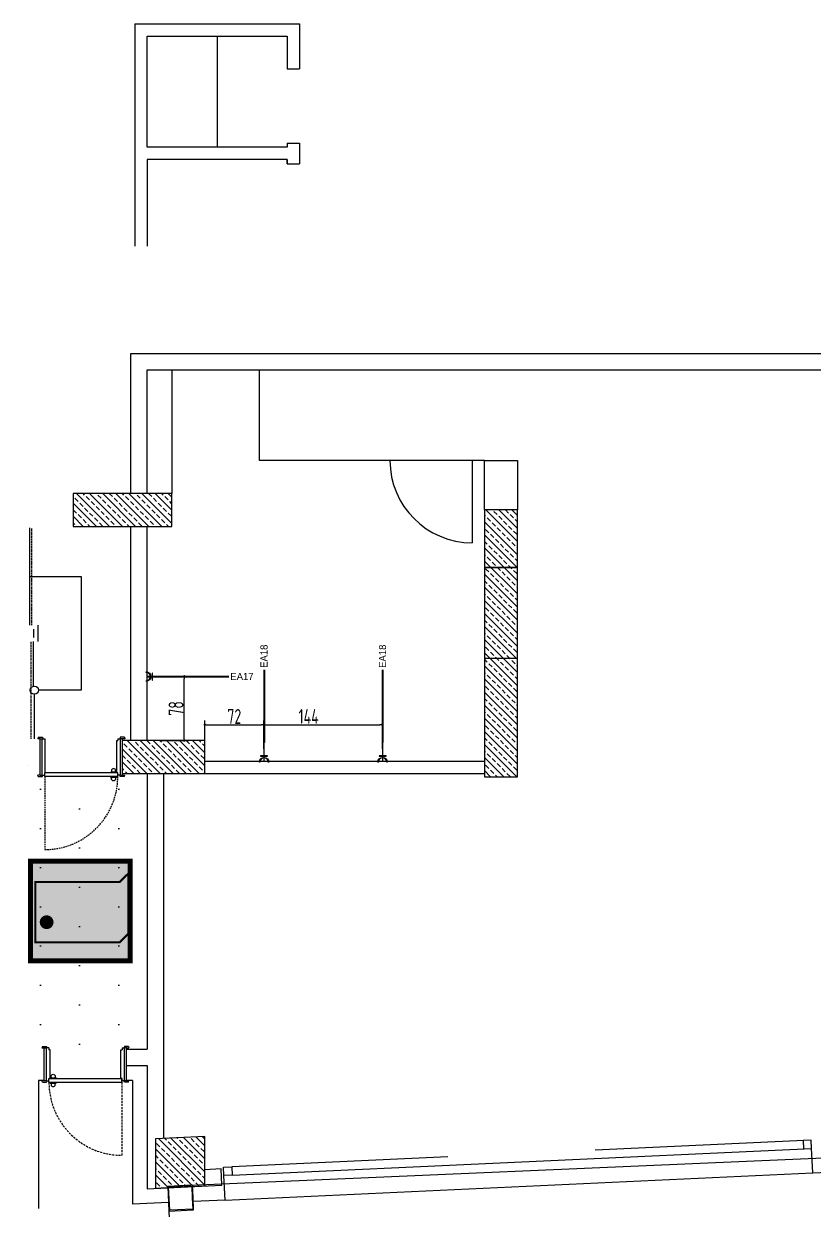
# Model space of a CAD drawing. Extents: x 309271 to 319232, y 6123 to 12941.
# Drawn here: x 314555 to 315514, y 8638 to 10078 of the extents above; entities that cross this region are included whole.
import ezdxf
from ezdxf.enums import TextEntityAlignment as Align

# ---------------------------------------------------------------- set-up
doc = ezdxf.new("R2010")
doc.units = 0
doc.header["$LTSCALE"] = 25
doc.header["$MEASUREMENT"] = 0
doc.header["$PDSIZE"] = -500
doc.linetypes.add('DASHED', pattern=[0.75, 0.5, -0.25])
doc.linetypes.add('DUZ', pattern=[0])
doc.layers.get('0').update_dxf_attribs({"linetype": 'CONTINUOUS', "lineweight": 0})
doc.layers.get('DEFPOINTS').update_dxf_attribs({"linetype": 'CONTINUOUS', "lineweight": 0})
for name, color, linetype, lineweight in [('Ar-DIM-INT', 2, 'CONTINUOUS', 0), ('DUVAR', 11, 'CONTINUOUS', 0), ('ELK', 1, 'CONTINUOUS', 35), ('MERD_IZDUSUM', 8, 'DASHED', 0), ('PLAN_KESIT_TAS', 222, 'CONTINUOUS', 18), ('t_dograma', 4, 'CONTINUOUS', 0), ('t_dograma_gorunus', 5, 'CONTINUOUS', 0), ('t_dograma_kst', 5, 'CONTINUOUS', 0), ('t_kolon_rev', 1, 'CONTINUOUS', 0), ('t_kolon_tarama_rev', 9, 'CONTINUOUS', 0), ('t_merdiven', 3, 'CONTINUOUS', 0), ('t_sıva', 7, 'CONTINUOUS', 0), ('TERAS', 2, 'CONTINUOUS', 0)]:
    doc.layers.add(name, color=color, linetype=linetype, lineweight=lineweight)
doc.layers.add('ELEKTRİK', color=10, linetype='CONTINUOUS')
doc.layers.add('H Fire-Exit', color=7, linetype='CONTINUOUS', lineweight=0, true_color=0x008a00)
doc.layers.add('H MALL HATCH', color=7, linetype='CONTINUOUS', lineweight=0, true_color=0xfff4d1)
doc.styles.add('DIM', font='dim', dxfattribs={"width": 0.8})
doc.styles.add('TAKSİM', font='GOTHIC.TTF', dxfattribs={"height": 7})
doc.dimstyles.new('mcv100 OLCU', dxfattribs={"dimtxt": 18, "dimasz": 3, "dimexe": 5, "dimexo": 15, "dimgap": 1, "dimtad": 1, "dimdec": 0, "dimzin": 9, "dimtxsty": 'DIM', "dimblk": 'DOT', "dimcen": 2.5, "dimclrd": 256, "dimclre": 256, "dimclrt": 256, "dimadec": 1, "dimazin": 1, "dimtfac": 1, "dimtdec": 0, "dimtmove": 0, "dimatfit": 3, "dimldrblk": 'DOT', "dimfxl": 1, "dimlwd": -1, "dimlwe": -1, "dimarcsym": 0})
pattern_1 = [(135, (99499.04047736054, -586205.286666289), (-7.954951288348662, -7.95495128834866), []), (135, (99499.04047736054, -586197.3317150141), (-7.954951288348662, -7.95495128834866), [5.625, -2.8125])]

# ---------------------------------------------------------------- blocks, each defined once
blk = doc.blocks.new('A$C50025146')
at = {"layer": 'ELEKTRİK'}
for points in [[(6.940050297998823e-05, 5.345355450490388), (6.940050297998823e-05, 5.908019846885509), (22.50664525620232, 5.908019846885509), (22.50664525620232, 5.345355450490388)], [(16.0258407970905, 9.846670621633166), (16.5885051934838, 9.846670621633166), (16.5885051934838, 1.406704675742731), (16.0258407970905, 1.406704675742731)]]:
    blk.add_hatch(color=256, dxfattribs=at).paths.add_polyline_path(points)
h = blk.add_hatch(color=256, dxfattribs=at)
edge = h.paths.add_edge_path()
edge.add_line((23.70435837441619, 11.25333161261187), (23.70435837441619, 10.69066721622039))
edge.add_ellipse((23.70435837441619, 5.626687648689767), major_axis=(3.580774291992597, -3.580774291992606), ratio=0.9999999999999413, start_angle=134.9999999999983, end_angle=314.9999999999983)
edge.add_line((23.70435837441619, 0.5627080811555061), (23.70435837441619, 4.368476402305532e-05))
edge.add_ellipse((23.70435837441619, 5.626687648689767), major_axis=(3.978638102213783, 3.978638102213774), ratio=0.9999999999999128, start_angle=45.0000000000025, end_angle=225.0000000000025, ccw=False)
for points, elevation in [([(6.940050297998823e-05, 5.908019846885509), (22.50664525620232, 5.908019846885509), (22.50664525620232, 5.345355450490388), (6.940050297998823e-05, 5.345355450490388)], 4.794507297291503e-08), ([(16.0258407970905, 1.406704675742731), (16.0258407970905, 9.846670621633166), (16.5885051934838, 9.846670621633166), (16.5885051934838, 1.406704675742731)], 4.791194770819646e-08)]:
    blk.add_lwpolyline(points, close=True, dxfattribs=dict(at, elevation=elevation))
at = {"layer": 'ELEKTRİK', "elevation": 4.798666618537076e-08}
blk.add_lwpolyline([(23.70435837441437, 4.368476402305532e-05), (23.70435837441619, 0.5627080811555061, -0.9999999999999944), (23.70435837441619, 10.69066721622039), (23.70435837441619, 11.25333161261187, 0.9999999999999944)], format="xyb", close=True, dxfattribs=at)
blk = doc.blocks.new('_Dot')
at = {"color": 0, "linetype": 'ByBlock', "lineweight": -2}
blk.add_line((-0.5, 0), (-1, 0), dxfattribs=at)
at = {"color": 0, "linetype": 'ByBlock', "const_width": 0.5}
blk.add_lwpolyline([(-0.25, 0, 1), (0.25, 0, 1)], format="xyb", close=True, dxfattribs=at)
blk = doc.blocks.new('*D25')
at = {"ltscale": 0.1, "transparency": 16777216}
for p, q in [((314719.7460643786, 9285.002813800967), (314754.80483817, 9285.002813800967)), ((314749.80483817, 9210.032394654761), (314749.80483817, 9282.002813800967)), ((314719.7460643786, 9207.032394654761), (314754.80483817, 9207.032394654761))]:
    blk.add_line(p, q, dxfattribs=at)
at = {"layer": 'DEFPOINTS', "color": 0, "ltscale": 0.1, "transparency": 16777216}
for p in [(314704.7460643786, 9285.002813800967), (314749.80483817, 9285.002813800967), (314704.7460643786, 9207.032394654761)]:
    blk.add_point(p, dxfattribs=at)
at = {"ltscale": 0.1, "transparency": 16777216, "xscale": 3, "yscale": 3, "zscale": 3}
for p, rotation in [((314749.80483817, 9285.002813800967), 90), ((314749.80483817, 9207.032394654761), 270)]:
    blk.add_blockref('_Dot', p, dxfattribs=dict(at, rotation=rotation))
at = {"ltscale": 0.1, "transparency": 16777216, "insert": (314739.8048381699, 9246.017604227773), "char_height": 18, "attachment_point": 5, "rotation": 90, "style": 'DIM'}
blk.add_mtext('78', dxfattribs=at)
blk = doc.blocks.new('*D26')
at = {"ltscale": 0.1, "transparency": 16777216}
for p, q in [((314774.7876742508, 9197.032394654816), (314774.7876742508, 9231.27218760147)), ((314846.5063420526, 9197.032394654816), (314846.5063420526, 9231.27218760147)), ((314777.7876742508, 9226.27218760147), (314843.5063420526, 9226.27218760147))]:
    blk.add_line(p, q, dxfattribs=at)
at = {"layer": 'DEFPOINTS', "color": 0, "ltscale": 0.1, "transparency": 16777216}
for p in [(314846.5063420526, 9226.27218760147), (314774.7876742508, 9182.032394654816), (314846.5063420526, 9182.032394654816)]:
    blk.add_point(p, dxfattribs=at)
at = {"ltscale": 0.1, "transparency": 16777216, "xscale": 3, "yscale": 3, "zscale": 3, "rotation": 180}
blk.add_blockref('_Dot', (314774.7876742508, 9226.27218760147), dxfattribs=at)
at = {"ltscale": 0.1, "transparency": 16777216, "xscale": 3, "yscale": 3, "zscale": 3}
blk.add_blockref('_Dot', (314846.5063420526, 9226.27218760147), dxfattribs=at)
at = {"ltscale": 0.1, "transparency": 16777216, "insert": (314810.6470081517, 9236.27218760147), "char_height": 18, "attachment_point": 5, "style": 'DIM'}
blk.add_mtext('72', dxfattribs=at)
blk = doc.blocks.new('*D27')
at = {"ltscale": 0.1, "transparency": 16777216}
for p, q in [((314846.5063420526, 9197.032394654816), (314846.5063420526, 9231.27218760147)), ((314990.5063420526, 9197.032394654814), (314990.5063420526, 9231.27218760147)), ((314849.5063420526, 9226.27218760147), (314987.5063420526, 9226.27218760147))]:
    blk.add_line(p, q, dxfattribs=at)
at = {"layer": 'DEFPOINTS', "color": 0, "ltscale": 0.1, "transparency": 16777216}
for p in [(314990.5063420526, 9226.27218760147), (314846.5063420526, 9182.032394654816), (314990.5063420526, 9182.032394654814)]:
    blk.add_point(p, dxfattribs=at)
at = {"ltscale": 0.1, "transparency": 16777216, "xscale": 3, "yscale": 3, "zscale": 3, "rotation": 180}
blk.add_blockref('_Dot', (314846.5063420526, 9226.27218760147), dxfattribs=at)
at = {"ltscale": 0.1, "transparency": 16777216, "xscale": 3, "yscale": 3, "zscale": 3}
blk.add_blockref('_Dot', (314990.5063420526, 9226.27218760147), dxfattribs=at)
at = {"ltscale": 0.1, "transparency": 16777216, "insert": (314901.0206277669, 9236.27218760147), "char_height": 18, "attachment_point": 5, "style": 'DIM'}
blk.add_mtext('144', dxfattribs=at)
blk = doc.blocks.new('aa')
at = {"layer": 't_dograma_gorunus'}
for p, q in [((595367.519038826, -215161.3564894272), (595368.5190617149, -215161.3564894272)), ((595367.519038826, -215168.3564589097), (595367.519038826, -215161.3564894272)), ((595374.0190843213, -215161.3564894272), (595373.0190614325, -215161.3564894272)), ((595374.0190843213, -215168.3564589097), (595374.0190843213, -215161.3564894272)), ((595367.519038826, -215168.3564589097), (595368.5190617151, -215168.3564589097)), ((595374.0190843213, -215168.3564589097), (595373.0190614322, -215168.3564589097))]:
    blk.add_line(p, q, dxfattribs=at)
at = {"layer": 't_dograma_gorunus', "extrusion": (0, 0, -1)}
blk.add_ellipse((595365.7512655322, -215164.8564741917, -8664268082641.676), major_axis=(1.767773549538124, 1.767773549538124), ratio=0.9999999999670623, start_param=1.57079634823044, end_param=6.283185162596678, dxfattribs=at)
at = {"layer": 't_dograma_gorunus'}
blk.add_ellipse((595375.78685783, -215164.8564741917, -8664268082641.676), major_axis=(-1.767773549538124, 1.767773549538124), ratio=0.9999999999670623, start_param=1.57079634823044, end_param=6.283185162596678, dxfattribs=at)
at = {"layer": 't_dograma_kst'}
for p, q in [((595368.5190609233, -215073.4055867495), (595370.3190609404, -215072.9055868538)), ((595368.5190609233, -215073.4055867495), (595368.5190611561, -215078.4055866844)), ((595368.5190611561, -215078.4055866844), (595370.3190611732, -215078.90558658)), ((595370.3190610801, -215075.7055868421), (595370.3190609404, -215072.9055868538)), ((595370.3190610801, -215075.7055868421), (595370.3190611731, -215078.2055868795)), ((595370.3190610803, -215075.7055862367), (595414.5098321518, -215075.7055854269)), ((595370.3190611731, -215078.2055868795), (595370.3190613595, -215081.205586859)), ((595370.3190610337, -215078.2055862275), (595414.5098321504, -215078.2055854176)), ((595414.5098322436, -215075.7055871499), (595414.5115216494, -215072.9055869652)), ((595414.5098322436, -215075.7055871499), (595414.50983229, -215081.2055859094)), ((595416.3115216665, -215073.4055868609), (595414.5115216494, -215072.9055869652)), ((595416.3115213872, -215078.4055867958), (595414.51152137, -215078.9055866915)), ((595416.3115216665, -215073.4055868609), (595416.3115213872, -215078.4055867958)), ((595368.5190612032, -215081.4055869383), (595373.0190612001, -215081.4055867055)), ((595368.5190658588, -215170.0055855065), (595368.5190612032, -215081.4055869383)), ((595370.3190613595, -215081.205586859), (595373.0190613393, -215081.2055867193)), ((595414.50983229, -215081.2055859094), (595373.0190613393, -215081.2055867193)), ((595373.0190658558, -215170.0055857393), (595373.0190612001, -215081.4055867055)), ((595368.5190611562, -215173.0055855327), (595370.3190611731, -215172.505585637)), ((595368.5190609233, -215178.0055854676), (595368.5190611562, -215173.0055855327)), ((595368.5190609233, -215178.0055854676), (595370.3190609406, -215178.5055853633)), ((595368.5190658588, -215170.0055855065), (595373.0190658558, -215170.0055857393)), ((595370.3190611732, -215173.2055856121), (595370.3190613128, -215170.2055856324)), ((595370.3190613128, -215170.2055856324), (595373.0190613393, -215170.2055857721)), ((595370.3190610334, -215173.2055861243), (595414.5115215564, -215173.2055866649)), ((595370.3190611731, -215173.2055861243), (595370.3190608937, -215178.5055852701)), ((595370.3190610823, -215175.705586115), (595414.5115215104, -215175.7055867021)), ((595373.0190613393, -215170.2055857721), (595373.019061386, -215168.7055857591)), ((595373.019061386, -215168.7055862248), (595412.3115213797, -215168.7055865324)), ((595412.3115213797, -215168.7055864859), (595412.3115213334, -215170.2055864989)), ((595414.5115216961, -215170.2055866386), (595412.3115213334, -215170.2055864989)), ((595414.5115216961, -215170.2055866386), (595414.5115215564, -215173.2055866182)), ((595416.3115213872, -215173.0055854213), (595414.51152137, -215172.5055855256)), ((595414.5115216494, -215178.5055851587), (595414.5115215564, -215173.2055866182)), ((595416.3115216665, -215178.0055853562), (595414.5115216494, -215178.5055852518)), ((595416.3115216665, -215178.0055853562), (595416.3115213872, -215173.0055854213))]:
    blk.add_line(p, q, dxfattribs=at)
at = {"layer": 't_dograma_kst', "linetype": 'DASHED', "ltscale": 0.15}
blk.add_line((595368.5190612032, -215081.4055869383), (595279.9190626349, -215081.4055869383), dxfattribs=at)
blk.add_arc((595368.4430158854, -215081.48163226, -8664268082641.676), 88.523985913341, 179.9507808370369, 270.0492221711844, dxfattribs=at)
blk = doc.blocks.new('zz')
at = {"layer": 't_dograma_gorunus'}
for p, q in [((594996.7106471113, -215088.0361892207), (594997.7106700004, -215088.0361892207)), ((594996.7106471113, -215088.0361892207), (594996.7106471113, -215095.0361587033)), ((595003.2106926065, -215088.0361892207), (595002.2106697178, -215088.0361892207)), ((595003.2106926065, -215088.0361892207), (595003.2106926065, -215095.0361587033)), ((594996.7106471113, -215095.0361587033), (594997.7106700004, -215095.0361587033)), ((595003.2106926065, -215095.0361587033), (595002.2106697178, -215095.0361587033))]:
    blk.add_line(p, q, dxfattribs=at)
blk.add_ellipse((594994.9428738172, -215091.5361739388, -1143.85791015625), major_axis=(-1.767773549509018, 1.76777354950902), ratio=0.9999999999835256, start_param=-1.57079630535935, end_param=3.141592508990421, dxfattribs=at)
at = {"layer": 't_dograma_gorunus', "extrusion": (0, 0, -1)}
blk.add_ellipse((595004.9784661152, -215091.5361739388, -1143.85791015625), major_axis=(1.76777354950902, 1.76777354950902), ratio=0.9999999999505989, start_param=-1.570796305326425, end_param=3.141592508990421, dxfattribs=at)
at = {"layer": 't_dograma_kst'}
for p, q in [((594997.7106692086, -215078.3870626629), (594999.5106692258, -215077.8870627672)), ((594997.7106692086, -215078.3870626629), (594997.7106694414, -215083.3870625977)), ((594999.5106694585, -215083.1870620061), (594999.5106691793, -215077.8870628603)), ((595039.5132110545, -215077.8870629717), (595039.5132109611, -215083.1870615122)), ((595041.3132110715, -215078.3870627743), (595039.5132110545, -215077.8870628786)), ((595041.3132110715, -215078.3870627743), (595041.3132107921, -215083.3870627092)), ((594997.7106694414, -215083.3870625977), (594999.5106694585, -215083.8870624934)), ((594997.7106741441, -215086.3870626239), (595002.2106741411, -215086.3870623911)), ((594997.7106741441, -215086.3870626239), (594997.7106694883, -215174.9870611921)), ((594999.5106693675, -215080.6870620154), (595039.5132109154, -215080.6870614283)), ((594999.5106694585, -215083.1870625184), (594999.5106695982, -215086.187062498)), ((594999.5106693188, -215083.1870620061), (595039.5132109611, -215083.1870614656)), ((594999.5106695982, -215086.187062498), (595002.2106696247, -215086.1870623583)), ((595002.2106696247, -215086.1870623583), (595002.2106696712, -215087.6870623713)), ((595002.2106741411, -215086.3870623911), (595002.2106694854, -215174.9870614249)), ((595002.2106696712, -215087.6870619057), (595037.3132107849, -215087.687061598)), ((595017.5115216495, -215080.6870627036), (595037.5115216497, -215080.6870627035)), ((595039.513211101, -215086.1870614918), (595037.3132107382, -215086.1870616315)), ((595037.3132107849, -215087.6870616446), (595037.3132107382, -215086.1870616315)), ((595039.513211101, -215086.1870614918), (595039.5132109611, -215083.1870615122)), ((595041.3132107921, -215083.3870627092), (595039.5132107749, -215083.8870626048)), ((594997.7106694883, -215174.9870611921), (595002.2106694854, -215174.9870614249)), ((594997.7106694414, -215177.9870614461), (594999.5106694585, -215177.4870615504)), ((594997.7106692086, -215182.9870613809), (594997.7106694414, -215177.9870614461)), ((594999.5106694585, -215178.1870612511), (594999.5106696447, -215175.1870612715)), ((594999.5106696447, -215175.1870612715), (595002.2106696247, -215175.1870614112)), ((594999.5106693656, -215180.6870612883), (594999.5106694585, -215178.1870612511)), ((594999.5106693188, -215178.1870619029), (595039.5115215555, -215178.1870627128)), ((594999.5106693656, -215180.6870612883), (594999.5106692256, -215183.4870612766)), ((594999.5106693656, -215180.6870618937), (595039.5115215568, -215180.6870627035)), ((595002.2106696247, -215175.1870614112), (595002.2106697178, -215173.6870613981)), ((595002.2106705094, -215173.6870620034), (595037.3115213788, -215173.6870620682)), ((595017.5115216495, -215180.6870627035), (595037.5115216497, -215180.6870627035)), ((595037.3115213788, -215173.6870620682), (595037.3115213322, -215175.1870620814)), ((595039.511521695, -215175.1870622211), (595037.3115213322, -215175.1870620814)), ((595039.511521695, -215175.1870622211), (595039.5115215555, -215178.1870622006)), ((595039.5115216483, -215180.6870609806), (595039.5115215555, -215178.1870609899)), ((595039.5115216483, -215180.6870609806), (595039.5132110545, -215183.4870611653)), ((595041.3132107921, -215177.9870613347), (595039.5132107749, -215177.487061439)), ((595041.3132110715, -215182.9870612695), (595041.3132107921, -215177.9870613347)), ((594997.7106692086, -215182.9870613809), (594999.5106692256, -215183.4870612766)), ((595041.3132110715, -215182.9870612695), (595039.5132110545, -215183.4870611653))]:
    blk.add_line(p, q, dxfattribs=at)
at = {"layer": 't_dograma_kst', "linetype": 'DASHED', "ltscale": 0.2}
blk.add_line((594997.7106694883, -215174.9870611921), (594909.1106709203, -215174.9870611921), dxfattribs=at)
blk.add_arc((594997.6346241707, -215174.9110158704, -1143.85791015625), 88.52398591334101, 89.95077782881563, 180.049219162963, dxfattribs=at)
blk = doc.blocks.new('YANGIN KAÇIŞ')
at = {"layer": 'H Fire-Exit'}
h = blk.add_hatch(color=256, dxfattribs=at)
h.dxf.hatch_style = 1
h.paths.add_polyline_path([(51194.57032226972, 62025.13001243763), (51073.51760175059, 62025.13001243763), (51073.51760175059, 61904.07729191849), (51194.57032226972, 61904.07729191849)])
h.paths.add_polyline_path([(51169.27698244757, 61943.78800348353), (51171.45653353407, 61943.78800348353, -1), (51171.45653353407, 61934.90882373286), (51169.27698244757, 61934.90882373286), (51169.27698244757, 61916.66513522362), (51179.69114324103, 61906.11565765973), (51106.49788024231, 61906.11565765973), (51095.91456919271, 61916.66513522362), (51095.91456919271, 62019.32209215338), (51169.27698244757, 62019.32209215338)], flags=16)
h.paths.add_polyline_path([(51111.80009657695, 62005.57113346803, -1), (51128.72315960519, 62005.57113346803, -1)], flags=0)
h = blk.add_hatch(color=256, dxfattribs=at)
h.dxf.hatch_style = 1
h.paths.add_polyline_path([(51169.27698244757, 62019.32209215338), (51095.91456919271, 62019.32209215338), (51095.91456919271, 61977.34160863159), (51106.94315753953, 61977.34160863159), (51117.52859810356, 61991.90659398159, -0.2298223909080666), (51123.92481050722, 61995.32259270298), (51150.68469279457, 61995.32259270298, -0.2617337159385447), (51155.30952097609, 61992.72360319637), (51165.05203968528, 61976.57971199109, -0.3308975643126129), (51164.66143384416, 61972.52930838613, -0.2282917144577798), (51161.43025057626, 61971.21373877325, -0.1899099536977318), (51158.21366770488, 61972.71857442848), (51150.13796431522, 61986.43312068492), (51138.36659297513, 61986.43312068492), (51145.89055726316, 61971.47336862887, -0.0902873471095414), (51149.01092226896, 61960.85882159954, -0.0081392279920003), (51150.54374120703, 61943.78800348353), (51169.27698244757, 61943.78800348353)])
h.paths.add_polyline_path([(51111.80009657695, 62005.57113346803, -1), (51128.72315960519, 62005.57113346803, -1)], flags=16)
at = {"layer": 'H Fire-Exit', "true_color": 0xffffff}
h = blk.add_hatch(color=7, dxfattribs=at)
h.dxf.hatch_style = 1
h.paths.add_polyline_path([(51128.72315960519, 62005.57113346803, 1), (51111.80009657695, 62005.57113346803, 1)])
h = blk.add_hatch(color=7, dxfattribs=at)
h.dxf.hatch_style = 1
edge = h.paths.add_edge_path()
edge.add_line((51138.36659297513, 61986.43312068492), (51150.13796431522, 61986.43312068492))
edge.add_line((51150.13796431522, 61986.43312068492), (51158.21366770488, 61972.71857442848))
edge.add_arc((51161.73149908238, 61976.0477939861), 4.843432714853226, 223.4221047566165, 266.4340547306248)
edge.add_arc((51161.68025834122, 61975.22554734637), 4.019591012791861, 266.4340547306124, 317.8731344236804)
edge.add_arc((51162.13163967291, 61974.81730840468), 3.410982649278603, 317.8731344236988, 391.1101496994607)
edge.add_line((51165.05203968528, 61976.57971199109), (51155.30952097609, 61992.72360319637))
edge.add_arc((51150.68469279457, 61989.90822260022), 5.41437010274534, 31.33111349480951, 90)
edge.add_line((51150.68469279457, 61995.32259270298), (51123.92481050722, 61995.32259270298))
edge.add_arc((51124.24634762233, 61987.02431387307), 8.304505864608924, 92.21895510951524, 143.991351766466)
edge.add_line((51117.52859810356, 61991.90659398159), (51106.94315753953, 61977.3416086316))
edge.add_line((51106.94315753953, 61977.34160863159), (51095.91456919271, 61977.34160863159))
edge.add_line((51095.91456919271, 61977.34160863159), (51095.91456919271, 61969.46967166776))
edge.add_line((51095.91456919271, 61969.46967166776), (51109.24862834684, 61969.46967166776))
edge.add_arc((51106.85967095818, 61977.45867773678), 8.338545159435228, 286.6482749268361, 324.2626550038518)
edge.add_line((51113.62809313191, 61972.58838034813), (51119.37613979244, 61980.57664130389))
edge.add_line((51119.37613979244, 61980.57664130389), (51127.75774167044, 61964.28587778704))
edge.add_line((51127.75774167046, 61964.28587778704), (51110.45837349696, 61927.07065891768))
edge.add_arc((51115.40624770004, 61925.5835293655), 5.166528179965759, 163.2713613070231, 333.712278024298)
edge.add_line((51120.03846054343, 61923.29538216575), (51137.12689543866, 61957.88986437566))
edge.add_line((51137.12689543866, 61957.88986437565), (51140.36233773545, 61938.84824594952))
edge.add_arc((51144.46808336176, 61939.01808046755), 4.10925673469018, 182.3686944216295, 270)
edge.add_line((51144.46808336176, 61934.90882373286), (51171.53080209051, 61934.90882373286))
edge.add_arc((51171.40980572038, 61939.34841360818), 4.441238383908347, 271.5611499818146, 448.4388500181854)
edge.add_line((51171.53080209051, 61943.78800348353), (51150.54374120703, 61943.78800348353))
edge.add_arc((50625.47431301861, 61905.24531757778), 526.4821393503656, 4.198263150660776, 6.063595610220625)
edge.add_arc((51118.29931476491, 61957.59643253782), 30.88439764466214, 6.06359561022096, 26.69997813039719)
edge.add_line((51145.89055726316, 61971.47336862887), (51138.36659297509, 61986.43312068492))
at = {"layer": 'H Fire-Exit'}
h = blk.add_hatch(color=256, dxfattribs=at)
h.dxf.hatch_style = 1
h.paths.add_polyline_path([(51169.27698244757, 61934.90882373286), (51144.46808336176, 61934.90882373286, -0.4021561018095321), (51140.36233773545, 61938.84824594952), (51137.12689543866, 61957.88986437565), (51120.03846054343, 61923.29538216575, -0.9198766863540866), (51110.45837349696, 61927.07065891768), (51127.75774167046, 61964.28587778704), (51119.37613979244, 61980.57664130389), (51113.62809313191, 61972.58838034813, -0.1656133916802128), (51109.24862834684, 61969.46967166776), (51095.91456919271, 61969.46967166776), (51095.91456919271, 61916.66513522362), (51106.49788024231, 61906.11565765973), (51179.69114324103, 61906.11565765973), (51169.27698244757, 61916.66513522362)])
at = {"layer": 'H Fire-Exit', "color": 0, "const_width": 6.05263602595651}
blk.add_lwpolyline([(51073.51760175059, 62025.13001243763), (51194.57032226972, 62025.13001243763), (51194.57032226972, 61904.07729191849), (51073.51760175059, 61904.07729191849)], close=True, dxfattribs=at)
at = {"layer": 'H Fire-Exit', "color": 7, "true_color": 0xffffff, "const_width": 2.421054410382604}
blk.add_lwpolyline([(51095.91456919271, 61916.66513522362), (51095.91456919271, 62019.32209215338), (51169.27698244757, 62019.32209215338), (51169.27698244757, 61916.66513522362), (51179.69114324103, 61906.11565765973), (51106.49788024231, 61906.11565765973)], close=True, dxfattribs=at)

msp = doc.modelspace()

# ---------------------------------------------------------------- hatches: boundary and pattern name
at = {"layer": 'H MALL HATCH'}
h = msp.add_hatch(dxfattribs=at)
h.set_pattern_fill('DOTS', color=0, scale=30, angle=90)
h.set_pattern_definition([(90, (525744.1565441182, -406808.7903141889), (-47.62499999999999, 23.8125), [0, -47.62499999999999])])
h.paths.add_polyline_path([(314554.7275400642, 9167.032394791197), (314554.7275400642, 8832.22485536075), (314704.7275400641, 8832.22485536075), (314704.7275400641, 9167.224855360284), (314679.7275400641, 9167.224855360284)])
at = {"layer": 't_kolon_tarama_rev'}
h = msp.add_hatch(dxfattribs=at)
h.set_pattern_fill('ANSI33', color=256, scale=45, angle=90, style=0)
h.set_pattern_definition(pattern_1)
h.paths.add_polyline_path([(314614.7864821515, 9507.134170138102), (314614.7864821515, 9467.133872113365), (314734.7876742508, 9467.133872113365), (314734.7876742508, 9507.134170138102)])
h = msp.add_hatch(dxfattribs=at)
h.set_pattern_fill('ANSI33', color=256, scale=45, angle=90, style=0)
h.set_pattern_definition(pattern_1)
h.paths.add_polyline_path([(315114.6891770411, 9487.234157472034), (315114.6891770411, 9163.03239465499), (315154.689475066, 9163.03239465499), (315154.689475066, 9487.234157472034)])
h = msp.add_hatch(dxfattribs=at)
h.set_pattern_fill('ANSI33', color=256, scale=45, angle=90, style=0)
h.set_pattern_definition(pattern_1)
h.paths.add_polyline_path([(314674.7460635023, 9167.032394654816), (314674.7460635023, 9207.032394654758), (314774.7876742508, 9207.032394654758), (314774.7876742508, 9167.032394654816)])
h = msp.add_hatch(dxfattribs=at)
h.set_pattern_fill('ANSI33', color=256, scale=45, angle=90, style=0)
h.set_pattern_definition(pattern_1)
h.paths.add_polyline_path([(314714.8015610554, 8723.422016874247), (314714.8011414401, 8663.422271075717), (314774.7876742508, 8666.172327656124), (314774.7876742508, 8726.180437439063)])

# ---------------------------------------------------------------- linework, layer by layer
at = {"layer": 'Ar-DIM-INT', "ltscale": 0.3}
for p, q in [((315114.6891770411, 9547.224855360633), (314841.3937685994, 9547.224855360633)), ((314774.7876742508, 9182.032394654816), (315114.6891770411, 9182.032394654816)), ((314774.7876742508, 9167.032394654816), (315114.6891770411, 9167.032394654816))]:
    msp.add_line(p, q, dxfattribs=at)
for points in [[(314689.7460643786, 10077.63332667993), (314689.7460643786, 9807.633326679934)], [(314689.7460643786, 10077.63332667993), (314689.7460643786, 10077.63332667993), (314889.7460643786, 10077.63332667993)], [(314889.7460643786, 10077.63332667993), (314889.7460643786, 10022.63332667993)], [(314874.7460643786, 9932.542641457403), (314874.7460643786, 9927.542641457403), (314704.7460643786, 9927.542641457403), (314704.7460643786, 10062.63332667993), (314874.7460643786, 10062.63332667993)], [(314789.7460643786, 10062.63332667993), (314789.7460643786, 9927.542641457403)], [(314874.7460643786, 10062.63332667993), (314874.7460643786, 10022.63332667993)], [(314874.7460643786, 10062.63332667993), (314874.7460643786, 10022.63332667993)], [(314874.7460643786, 10022.63332667993), (314874.7460643786, 10022.63332667993), (314889.7460643786, 10022.63332667993)], [(314874.7460643786, 9927.542641457403), (314874.7460643786, 9927.542641457403), (314704.7460643786, 9927.542641457403)], [(314874.7460643786, 9932.542641457403), (314874.7460643786, 9927.542641457403)], [(314874.7460643786, 9932.542641457403), (314874.7460643786, 9932.542641457403), (314889.7460643786, 9932.542641457403)], [(314889.7460643786, 9932.542641457403), (314889.7460643786, 9907.542641457403)], [(314874.7460643786, 9907.542641457403), (314874.7460643786, 9912.542641457403), (314704.7460643786, 9912.542641457403), (314704.7460643786, 9807.633326679934)], [(314874.7460643786, 9912.542641457403), (314874.7460643786, 9907.542641457403)], [(314874.7460643786, 9907.542641457403), (314874.7460643786, 9907.542641457403), (314889.7460643786, 9907.542641457403)], [(314841.3937685994, 9547.224855360633), (314841.3937685994, 9657.224855360633)], [(315099.6891770411, 9547.224855360633), (314999.6891770411, 9547.224855360633)], [(315114.6891770411, 9547.224855360633), (315099.6891770411, 9547.224855360633), (315099.6891770411, 9447.224855360633)]]:
    msp.add_lwpolyline(points, dxfattribs=at)
for points in [[(314704.7460643786, 9657.224855360633), (314734.7876742508, 9657.224855360633), (314734.7876742508, 9507.134170138102), (314704.7460643786, 9507.134170138102)], [(315114.6891770411, 9547.224855360633), (315154.689475066, 9547.224855360633), (315154.689475066, 9487.234157472034), (315114.6891770411, 9487.234157472034)]]:
    msp.add_lwpolyline(points, close=True, dxfattribs=at)
msp.add_arc((315099.6891770411, 9547.224855360633), 100, 180, 270, dxfattribs=at)
at = {"layer": 'DUVAR'}
for p, q in [((315114.6894631438, 9657.224855360633), (315534.6920076238, 9657.224855360633)), ((314684.7460643785, 9207.224855360633), (314684.7460643785, 9467.2248553604)), ((314704.7460643785, 9207.032394654758), (314704.7460643786, 9467.133872113249)), ((314674.7460643786, 9177.032394917158), (314674.7460643786, 9207.224855221692)), ((314704.7275400641, 9167.224855360284), (314704.7275400641, 8832.22485536075)), ((314724.7275400642, 9167.224855360284), (314724.7275400642, 8723.863044735801)), ((314679.7275399966, 8832.22485536075), (314704.7275400641, 8832.22485536075)), ((314679.7275399966, 8832.22485536075), (314704.7275400641, 8832.22485536075)), ((314679.7275399966, 8812.224855360633), (314704.7275400641, 8812.224855360633)), ((314704.7275400641, 8812.224855360633), (314704.7275400641, 8662.690668786236)), ((314794.7063579684, 8686.696352225554), (314774.7275400641, 8685.776115764922)), ((314795.619240335, 8666.877195586392), (314794.7063579684, 8686.696352225554)), ((314704.7275400641, 8662.690668786236), (314795.619240335, 8666.877195587673))]:
    msp.add_line(p, q, dxfattribs=at)
for points in [[(314684.7460643786, 9507.134170138102), (314684.7460643786, 9677.224855360633), (315899.7460491846, 9677.224855360633)], [(314704.7460643786, 9507.134170138102), (314704.7460643786, 9657.224855360633), (315114.6894631438, 9657.224855360633)]]:
    msp.add_lwpolyline(points, dxfattribs=at)
at = {"layer": 'ELK', "color": 1}
for p, q in [((314846.7876742507, 9293.037390538797), (314846.7876742508, 9204.538970510548)), ((314990.7876742507, 9293.037390538795), (314990.7876742508, 9204.538970510546)), ((314727.2526402342, 9284.721481602766), (314803.8689228768, 9284.721481602766))]:
    msp.add_line(p, q, dxfattribs=at)
at = {"layer": 'MERD_IZDUSUM', "ltscale": 0.1}
for p, q in [((314564.7460643934, 9347.224002985575), (314564.7460643934, 9465.22485536075)), ((314563.7460643935, 9209.22485536075), (314563.7460643935, 9327.224002985458))]:
    msp.add_line(p, q, dxfattribs=at)
at = {"layer": 'PLAN_KESIT_TAS', "linetype": 'DUZ', "ltscale": 10}
for p, q in [((314694.7266876396, 8812.358189560066), (314694.7266876396, 8812.224855360633)), ((314572.7283924879, 8794.224002936913), (314572.7283924877, 8638.56833397824)), ((314579.7275393759, 8794.22400293703), (314572.7283924879, 8794.224002936913)), ((314686.7266876404, 8794.224002936739), (314679.7275392544, 8794.224002936739)), ((314686.7266876404, 8794.224002936273), (314686.7266876404, 8643.821805585525)), ((315513.5012978389, 8681.903545204492), (315512.1197069157, 8711.898611300334)), ((315513.5012978388, 8681.903545206354), (315540.7015835924, 8683.156406852475)), ((314799.4525790191, 8648.854028460511), (314798.0709880958, 8678.84909455583)), ((314730.7164373723, 8645.785562288656), (314686.7266876404, 8643.821805585525)), ((314799.4525790192, 8648.854028458882), (314760.6866194638, 8647.123468194273))]:
    msp.add_line(p, q, dxfattribs=at)
at = {"layer": 't_dograma', "ltscale": 0.1}
for p, q in [((314808.060397048, 8679.30921278667), (315512.1270610103, 8711.738950034603)), ((315511.6669427798, 8721.728358986846), (315249.0388209206, 8709.631548525824)), ((315070.2284006766, 8701.395432199759), (314807.6002788174, 8689.298621738853)), ((314799.4525790192, 8648.854028458882), (315513.5012978388, 8681.903545206354))]:
    msp.add_line(p, q, dxfattribs=at)
at = {"layer": 't_dograma'}
for points in [[(315512.1270610103, 8711.738950034603), (315511.6669427798, 8721.728358986846), (315501.6775338277, 8721.26824075618), (315502.1376520582, 8711.278831803997)], [(314798.0709880958, 8678.84909455583), (314797.6108698652, 8688.838503508188), (314807.6002788174, 8689.298621738853), (314808.060397048, 8679.30921278667)]]:
    msp.add_lwpolyline(points, close=True, dxfattribs=at)
at = {"layer": 't_kolon_rev'}
msp.add_line((314774.7876742508, 9207.032394654758), (314674.7460643786, 9207.032394654758), dxfattribs=at)
for points in [[(314614.7864821515, 9507.134170138102), (314614.7864821515, 9467.133872113365), (314734.7876742508, 9467.133872113365), (314734.7876742508, 9507.134170138102)], [(315114.6891770411, 9487.234157472034), (315114.6891770411, 9163.03239465499), (315154.689475066, 9163.03239465499), (315154.689475066, 9487.234157472034)], [(315114.6891770411, 9487.234157472034), (315114.6891770411, 9417.233784940734), (315154.689475066, 9417.233784940734), (315154.689475066, 9487.234157472034)], [(315114.6891770411, 9417.233784940734), (315114.6891770411, 9307.0331397173), (315154.689475066, 9307.0331397173), (315154.689475066, 9417.233784940734)], [(314714.8015610554, 8723.422016874247), (314714.8011414401, 8663.422271075717), (314774.7876742508, 8666.172327656124), (314774.7876742508, 8726.180437439063)]]:
    msp.add_lwpolyline(points, close=True, dxfattribs=at)
for points in [[(314674.7460635023, 9167.032394654816), (314774.7876742508, 9167.032394654816), (314774.7876742508, 9207.032394654758)], [(314731.4994240479, 8650.520010220178), (314730.8552525402, 8664.505182477471), (314758.8255970549, 8665.793525493296), (314759.469768563, 8651.808353236003), (314760.4687094385, 8651.854365486593), (314759.7785256799, 8666.83847861964), (314729.8102994141, 8665.458111102518), (314730.5004831726, 8650.47399796953), (314731.4994240479, 8650.520010220178)], [(314730.5004831726, 8650.47399796953), (314731.1906669311, 8635.489884836657), (314761.158893197, 8636.870252353605), (314760.4687094385, 8651.854365486593), (314759.469768563, 8651.808353236003), (314760.1139400708, 8637.823180978827), (314732.1435955561, 8636.534837962652), (314731.4994240479, 8650.520010220178), (314730.5004831726, 8650.47399796953)]]:
    msp.add_lwpolyline(points, dxfattribs=at)
at = {"layer": 't_kolon_tarama_rev'}
msp.add_line((314560.4415540124, 9177.032022123749), (314560.4382798665, 9177.035296269634), dxfattribs=at)
at = {"layer": 't_merdiven'}
for p, q in [((314561.7460643934, 9465.224002985691), (314561.7460643934, 9347.224002985575)), ((314571.7460643934, 9347.224002985575), (314571.7460643934, 9327.224002985458)), ((314566.7460643934, 9342.224002985575), (314566.7460643934, 9332.224002985458)), ((314566.7460643934, 9273.224002985458), (314566.7460643934, 9327.224002985458)), ((314567.7460643934, 9209.224002985633), (314567.7460643934, 9263.224002985517))]:
    msp.add_line(p, q, dxfattribs=at)
msp.add_lwpolyline([(314561.7460643934, 9406.224002985458), (314624.7460643935, 9406.224002985458), (314624.7460643935, 9268.224002985575), (314572.7460643934, 9268.224002985575)], dxfattribs=at)
msp.add_circle((314567.7460643934, 9268.224002985575), 5, dxfattribs=at)
at = {"layer": 'TERAS'}
msp.add_lwpolyline([(314753.2902739373, 8146.460099697171), (315578.6933002973, 8184.47866333212), (315556.1727817347, 8673.41097421199), (315556.1727817347, 8673.41097421199), (315554.8984692745, 8701.031844599464), (314729.8102994141, 8665.458111102518), (314731.1906669311, 8635.489884836657)], close=True, dxfattribs=at)

# ---------------------------------------------------------------- block references
at = {"layer": 'ELEKTRİK', "xscale": -1}
msp.add_blockref('A$C50025146', (314727.2527096348, 9279.094793954078, -4.794507297291503e-08), dxfattribs=at)
at = {"layer": 'ELEKTRİK', "xscale": -1, "rotation": 90}
for p in [(314852.4143618995, 9204.539039911018, -4.794507297291503e-08), (314996.4143618995, 9204.539039911017, -4.794507297291503e-08)]:
    msp.add_blockref('A$C50025146', p, dxfattribs=at)
at = {"layer": 't_dograma'}
for name, p, rotation in [('aa', (99499.0550432629, -586205.2902386365), 90.00000140170536), ('zz', (99499.04047736054, -586205.7883558227), 90)]:
    msp.add_blockref(name, p, dxfattribs=dict(at, rotation=rotation))
at = {"layer": 't_sıva', "rotation": 90}
msp.add_blockref('YANGIN KAÇIŞ', (376588.1637328918, -42133.87618338148), dxfattribs=at)

# ---------------------------------------------------------------- texts
at = {"layer": 'ELK', "color": 1, "style": 'TAKSİM'}
for p in [(314851.0010636903, 9309.381518001368), (314995.0010636903, 9309.381518001366)]:
    msp.add_text('EA18', height=8.64, rotation=90, dxfattribs=at).set_placement(p, align=Align.CENTER)
msp.add_text('EA17', height=8.64, dxfattribs=at).set_placement((314819.9403450711, 9280.508092163276), align=Align.CENTER)

# ---------------------------------------------------------------- dimensions: what is measured, and where the dimension line sits
at = {"ltscale": 0.1}
dim = msp.add_linear_dim(base=(314749.80483817, 9285.002813800967), p1=(314704.7460643785, 9207.032394654758), p2=(314704.7460643785, 9285.002813800964), angle=90, dimstyle='mcv100 OLCU', dxfattribs=at)
dim.commit()
dim.dimension.update_dxf_attribs({"geometry": '*D25', "text_midpoint": (314739.8048381699, 9246.017604227773)})
dim = msp.add_linear_dim(base=(314846.5063420526, 9226.27218760147), p1=(314774.7876742508, 9182.032394654816), p2=(314846.5063420526, 9182.032394654816), dimstyle='mcv100 OLCU', dxfattribs=at)
dim.commit()
dim.dimension.update_dxf_attribs({"geometry": '*D26', "text_midpoint": (314810.6470081517, 9236.27218760147)})
dim = msp.add_linear_dim(base=(314990.5063420526, 9226.27218760147), p1=(314846.5063420526, 9182.032394654816), p2=(314990.5063420526, 9182.032394654814), dimstyle='mcv100 OLCU', dxfattribs=at)
dim.commit()
dim.dimension.update_dxf_attribs({"geometry": '*D27', "text_midpoint": (314901.0206277669, 9226.27218760147), "dimtype": 160})

doc.saveas('drawing.dxf')
